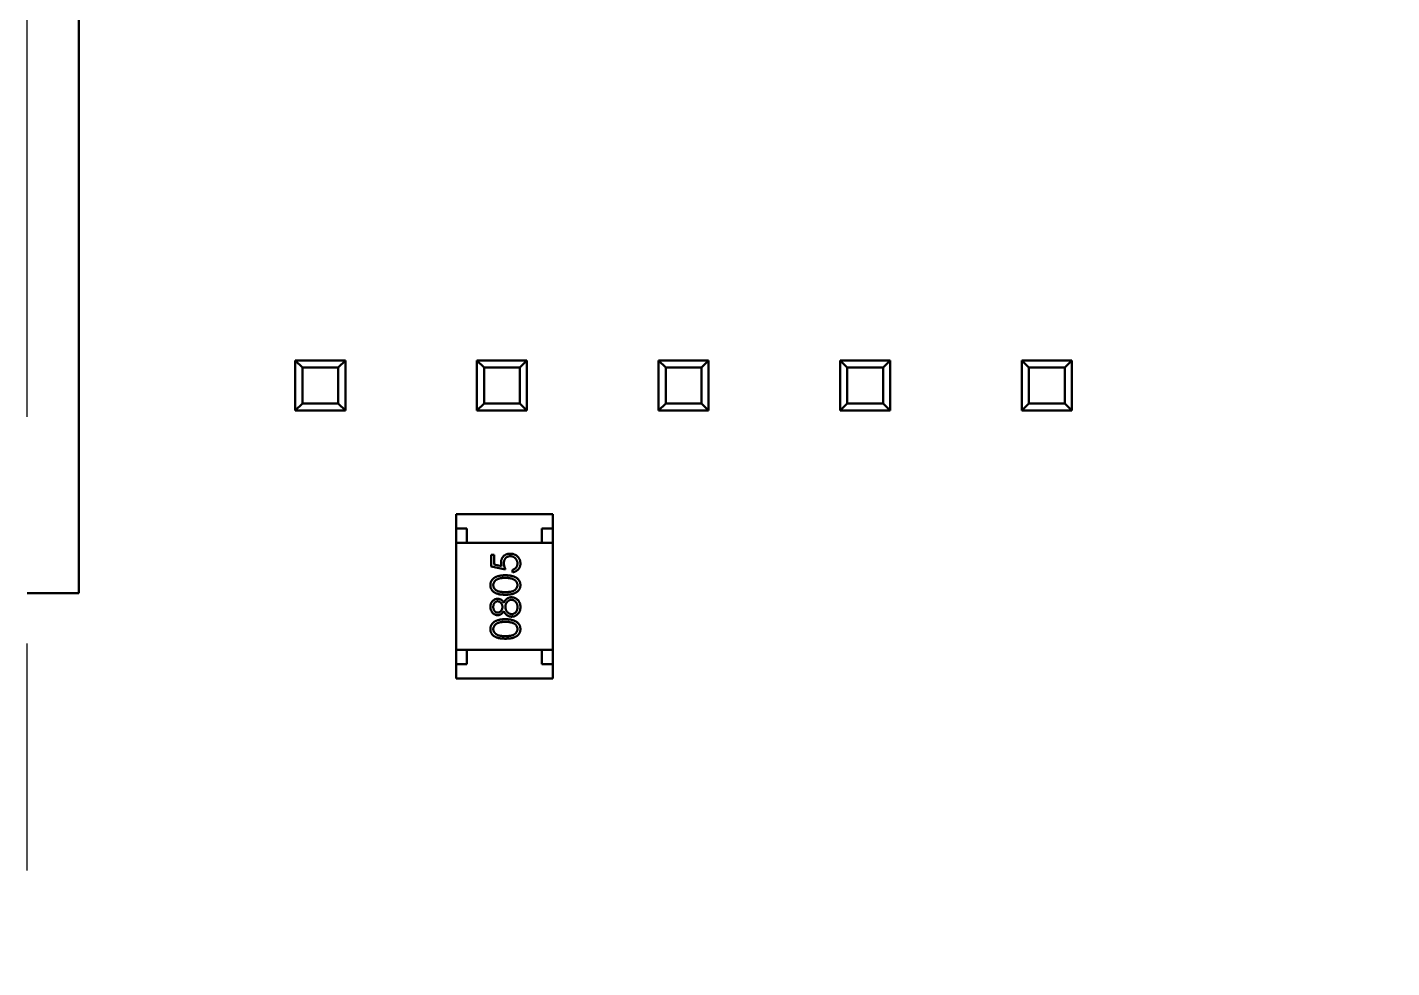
# Model space of a CAD drawing. Header units: millimetres. Extents: x 3004 to 4026, y 1209 to 1506.
# Drawn here: x 3130.89 to 3149.97, y 1406.64 to 1419.8 of the extents above; entities that cross this region are included whole.
import ezdxf

# ---------------------------------------------------------------- set-up
doc = ezdxf.new("R2010")
doc.units = ezdxf.units.MM
doc.linetypes.add('CENTER2', pattern=[28.575, 19.05, -3.175, 3.175, -3.175])
for name, color, linetype, lineweight in [('Tonk', 7, 'Continuous', 25), ('Видимый контур (ГОСТ)', 7, 'Continuous', 50), ('Штриховка (ГОСТ)', 7, 'Continuous', 18)]:
    doc.layers.add(name, color=color, linetype=linetype, lineweight=lineweight)

# ---------------------------------------------------------------- blocks, each defined once
blk = doc.blocks.new('*U32')
at = {"layer": 'Tonk', "color": 0, "linetype": 'CENTER2', "transparency": 16777216}
blk.add_line((0, -45.508), (0, 46.005), dxfattribs=at)

msp = doc.modelspace()

# ---------------------------------------------------------------- hatches: boundary and pattern name
at = {"layer": 'Штриховка (ГОСТ)'}
h = msp.add_hatch(dxfattribs=at)
h.set_pattern_fill('ANSI37', color=256, scale=1.3, style=0)
edge = h.paths.add_edge_path()
edge.add_line((3130.892, 1396.782), (3130.892, 1393.782))
edge.add_line((3130.892, 1393.782), (3195.392, 1393.782))
edge.add_ellipse((3195.392, 1396.782), major_axis=(0, -3), ratio=1, start_angle=0, end_angle=90)
edge.add_line((3198.392, 1396.782), (3198.392, 1465.782))
edge.add_ellipse((3195.392, 1465.782), major_axis=(3, 0), ratio=1, start_angle=0, end_angle=90)
edge.add_line((3195.392, 1468.782), (3130.892, 1468.782))
edge.add_line((3130.892, 1468.782), (3130.892, 1465.782))
edge.add_line((3130.892, 1465.782), (3130.892, 1464.782))
edge.add_line((3130.892, 1464.782), (3132.392, 1464.782))
edge.add_line((3132.392, 1464.782), (3132.392, 1462.582))
edge.add_line((3132.392, 1462.582), (3133.892, 1462.582))
edge.add_line((3133.892, 1462.582), (3133.892, 1464.782))
edge.add_line((3133.892, 1464.782), (3147.892, 1464.782))
edge.add_line((3147.892, 1464.782), (3147.892, 1462.582))
edge.add_line((3147.892, 1462.582), (3149.392, 1462.582))
edge.add_line((3149.392, 1462.582), (3149.392, 1464.782))
edge.add_line((3149.392, 1464.782), (3152.392, 1464.782))
edge.add_line((3152.392, 1464.782), (3152.392, 1462.582))
edge.add_line((3152.392, 1462.582), (3153.892, 1462.582))
edge.add_line((3153.892, 1462.582), (3153.892, 1464.782))
edge.add_line((3153.892, 1464.782), (3167.892, 1464.782))
edge.add_line((3167.892, 1464.782), (3167.892, 1462.582))
edge.add_line((3167.892, 1462.582), (3169.392, 1462.582))
edge.add_line((3169.392, 1462.582), (3169.392, 1464.782))
edge.add_line((3169.392, 1464.782), (3172.392, 1464.782))
edge.add_line((3172.392, 1464.782), (3172.392, 1462.582))
edge.add_line((3172.392, 1462.582), (3173.892, 1462.582))
edge.add_line((3173.892, 1462.582), (3173.892, 1464.782))
edge.add_line((3173.892, 1464.782), (3194.392, 1464.782))
edge.add_line((3194.392, 1464.782), (3194.392, 1454.282))
edge.add_line((3194.392, 1454.282), (3192.192, 1454.282))
edge.add_line((3192.192, 1454.282), (3192.192, 1452.782))
edge.add_line((3192.192, 1452.782), (3194.392, 1452.782))
edge.add_line((3194.392, 1452.782), (3194.392, 1449.782))
edge.add_line((3194.392, 1449.782), (3192.192, 1449.782))
edge.add_line((3192.192, 1449.782), (3192.192, 1448.282))
edge.add_line((3192.192, 1448.282), (3194.392, 1448.282))
edge.add_line((3194.392, 1448.282), (3194.392, 1434.282))
edge.add_line((3194.392, 1434.282), (3192.192, 1434.282))
edge.add_line((3192.192, 1434.282), (3192.192, 1432.782))
edge.add_line((3192.192, 1432.782), (3194.392, 1432.782))
edge.add_line((3194.392, 1432.782), (3194.392, 1429.782))
edge.add_line((3194.392, 1429.782), (3192.192, 1429.782))
edge.add_line((3192.192, 1429.782), (3192.192, 1428.282))
edge.add_line((3192.192, 1428.282), (3194.392, 1428.282))
edge.add_line((3194.392, 1428.282), (3194.392, 1414.282))
edge.add_line((3194.392, 1414.282), (3192.192, 1414.282))
edge.add_line((3192.192, 1414.282), (3192.192, 1412.782))
edge.add_line((3192.192, 1412.782), (3194.392, 1412.782))
edge.add_line((3194.392, 1412.782), (3194.392, 1409.782))
edge.add_line((3194.392, 1409.782), (3192.192, 1409.782))
edge.add_line((3192.192, 1409.782), (3192.192, 1408.282))
edge.add_line((3192.192, 1408.282), (3194.392, 1408.282))
edge.add_line((3194.392, 1408.282), (3194.392, 1397.782))
edge.add_line((3194.392, 1397.782), (3173.892, 1397.782))
edge.add_line((3173.892, 1397.782), (3173.892, 1399.982))
edge.add_line((3173.892, 1399.982), (3172.392, 1399.982))
edge.add_line((3172.392, 1399.982), (3172.392, 1397.782))
edge.add_line((3172.392, 1397.782), (3169.392, 1397.782))
edge.add_line((3169.392, 1397.782), (3169.392, 1399.982))
edge.add_line((3169.392, 1399.982), (3167.892, 1399.982))
edge.add_line((3167.892, 1399.982), (3167.892, 1397.782))
edge.add_line((3167.892, 1397.782), (3153.892, 1397.782))
edge.add_line((3153.892, 1397.782), (3153.892, 1399.982))
edge.add_line((3153.892, 1399.982), (3152.392, 1399.982))
edge.add_line((3152.392, 1399.982), (3152.392, 1397.782))
edge.add_line((3152.392, 1397.782), (3149.392, 1397.782))
edge.add_line((3149.392, 1397.782), (3149.392, 1399.982))
edge.add_line((3149.392, 1399.982), (3147.892, 1399.982))
edge.add_line((3147.892, 1399.982), (3147.892, 1397.782))
edge.add_line((3147.892, 1397.782), (3133.892, 1397.782))
edge.add_line((3133.892, 1397.782), (3133.892, 1399.982))
edge.add_line((3133.892, 1399.982), (3132.392, 1399.982))
edge.add_line((3132.392, 1399.982), (3132.392, 1397.782))
edge.add_line((3132.392, 1397.782), (3130.892, 1397.782))
edge.add_line((3130.892, 1397.782), (3130.892, 1396.782))
edge = h.paths.add_edge_path()
edge.add_ellipse((3190.892, 1401.282), major_axis=(0, 2.75), ratio=1, start_angle=0, end_angle=360)
edge = h.paths.add_edge_path(flags=0)
edge.add_ellipse((3190.892, 1401.282), major_axis=(0, 1.1), ratio=1, start_angle=0, end_angle=360)
edge = h.paths.add_edge_path()
edge.add_ellipse((3190.892, 1461.282), major_axis=(0, 2.75), ratio=1, start_angle=0, end_angle=360)
edge = h.paths.add_edge_path(flags=0)
edge.add_ellipse((3190.892, 1461.282), major_axis=(0, 1.1), ratio=1, start_angle=0, end_angle=360)

# ---------------------------------------------------------------- linework, layer by layer
at = {"layer": 'Видимый контур (ГОСТ)'}
for p, q in [((3131.612, 1411.879), (3131.612, 1451.879)), ((3134.64, 1415.135), (3135.34, 1415.135)), ((3134.64, 1414.435), (3134.64, 1415.135)), ((3134.64, 1415.135), (3134.74, 1415.035)), ((3135.34, 1415.135), (3135.24, 1415.035)), ((3135.34, 1415.135), (3135.34, 1414.435)), ((3137.18, 1415.135), (3137.88, 1415.135)), ((3137.18, 1414.435), (3137.18, 1415.135)), ((3137.18, 1415.135), (3137.28, 1415.035)), ((3137.88, 1415.135), (3137.78, 1415.035)), ((3137.88, 1415.135), (3137.88, 1414.435)), ((3139.72, 1415.135), (3140.42, 1415.135)), ((3139.72, 1414.435), (3139.72, 1415.135)), ((3139.72, 1415.135), (3139.82, 1415.035)), ((3140.42, 1415.135), (3140.32, 1415.035)), ((3140.42, 1415.135), (3140.42, 1414.435)), ((3142.26, 1415.135), (3142.96, 1415.135)), ((3142.26, 1414.435), (3142.26, 1415.135)), ((3142.26, 1415.135), (3142.36, 1415.035)), ((3142.96, 1415.135), (3142.86, 1415.035)), ((3142.96, 1415.135), (3142.96, 1414.435)), ((3144.8, 1415.135), (3145.5, 1415.135)), ((3144.8, 1414.435), (3144.8, 1415.135)), ((3144.8, 1415.135), (3144.9, 1415.035)), ((3145.5, 1415.135), (3145.4, 1415.035)), ((3145.5, 1415.135), (3145.5, 1414.435)), ((3134.74, 1415.035), (3135.24, 1415.035)), ((3134.74, 1414.535), (3134.74, 1415.035)), ((3135.24, 1415.035), (3135.24, 1414.535)), ((3137.28, 1415.035), (3137.78, 1415.035)), ((3137.28, 1414.535), (3137.28, 1415.035)), ((3137.78, 1415.035), (3137.78, 1414.535)), ((3139.82, 1415.035), (3140.32, 1415.035)), ((3139.82, 1414.535), (3139.82, 1415.035)), ((3140.32, 1415.035), (3140.32, 1414.535)), ((3142.36, 1415.035), (3142.86, 1415.035)), ((3142.36, 1414.535), (3142.36, 1415.035)), ((3142.86, 1415.035), (3142.86, 1414.535)), ((3144.9, 1415.035), (3145.4, 1415.035)), ((3144.9, 1414.535), (3144.9, 1415.035)), ((3145.4, 1415.035), (3145.4, 1414.535)), ((3134.74, 1414.535), (3134.64, 1414.435)), ((3135.24, 1414.535), (3134.74, 1414.535)), ((3135.24, 1414.535), (3135.34, 1414.435)), ((3137.28, 1414.535), (3137.18, 1414.435)), ((3137.78, 1414.535), (3137.28, 1414.535)), ((3137.78, 1414.535), (3137.88, 1414.435)), ((3139.82, 1414.535), (3139.72, 1414.435)), ((3140.32, 1414.535), (3139.82, 1414.535)), ((3140.32, 1414.535), (3140.42, 1414.435)), ((3142.36, 1414.535), (3142.26, 1414.435)), ((3142.86, 1414.535), (3142.36, 1414.535)), ((3142.86, 1414.535), (3142.96, 1414.435)), ((3144.9, 1414.535), (3144.8, 1414.435)), ((3145.4, 1414.535), (3144.9, 1414.535)), ((3145.4, 1414.535), (3145.5, 1414.435)), ((3135.34, 1414.435), (3134.64, 1414.435)), ((3137.88, 1414.435), (3137.18, 1414.435)), ((3140.42, 1414.435), (3139.72, 1414.435)), ((3142.96, 1414.435), (3142.26, 1414.435)), ((3145.5, 1414.435), (3144.8, 1414.435)), ((3138.24, 1412.985), (3136.89, 1412.985)), ((3136.89, 1412.985), (3136.89, 1412.785)), ((3138.24, 1412.985), (3138.24, 1412.785)), ((3136.89, 1412.785), (3136.89, 1412.585)), ((3137.04, 1412.785), (3136.89, 1412.785)), ((3137.04, 1412.585), (3137.04, 1412.785)), ((3138.09, 1412.785), (3138.09, 1412.585)), ((3138.24, 1412.785), (3138.09, 1412.785)), ((3138.24, 1412.585), (3138.24, 1412.785)), ((3136.89, 1412.585), (3138.24, 1412.585)), ((3136.89, 1412.585), (3136.89, 1411.085)), ((3138.09, 1412.585), (3137.04, 1412.585)), ((3137.378, 1412.253), (3137.378, 1412.417)), ((3137.378, 1412.417), (3137.419, 1412.417)), ((3137.419, 1412.417), (3137.419, 1412.281)), ((3138.24, 1412.585), (3138.24, 1411.085)), ((3137.578, 1412.212), (3137.378, 1412.253)), ((3137.419, 1412.281), (3137.524, 1412.259)), ((3137.676, 1412.171), (3137.676, 1412.207)), ((3130.892, 1411.879), (3131.612, 1411.879)), ((3136.89, 1411.085), (3136.89, 1410.885)), ((3136.89, 1411.085), (3138.24, 1411.085)), ((3138.09, 1411.085), (3137.04, 1411.085)), ((3137.04, 1410.885), (3137.04, 1411.085)), ((3138.09, 1411.085), (3138.09, 1410.885)), ((3138.24, 1410.885), (3138.24, 1411.085)), ((3136.89, 1410.685), (3136.89, 1410.885)), ((3136.89, 1410.885), (3137.04, 1410.885)), ((3138.09, 1410.885), (3138.24, 1410.885)), ((3138.24, 1410.685), (3138.24, 1410.885)), ((3138.24, 1410.685), (3136.89, 1410.685))]:
    msp.add_line(p, q, dxfattribs=at)
for points, knots in [([(3137.517, 1412.307), (3137.517, 1412.311), (3137.517, 1412.32), (3137.519, 1412.333), (3137.522, 1412.345), (3137.526, 1412.357), (3137.531, 1412.368), (3137.537, 1412.378), (3137.545, 1412.388), (3137.553, 1412.397), (3137.563, 1412.405), (3137.573, 1412.413), (3137.584, 1412.419), (3137.595, 1412.424), (3137.607, 1412.428), (3137.62, 1412.43), (3137.634, 1412.432), (3137.643, 1412.432), (3137.647, 1412.432)], [0, 0, 0, 0, 0.065808, 0.129394, 0.190894, 0.251281, 0.310815, 0.370371, 0.430768, 0.492881, 0.555104, 0.616067, 0.677256, 0.73826, 0.800762, 0.864778, 0.931045, 1, 1, 1, 1]), ([(3137.647, 1412.432), (3137.651, 1412.432), (3137.657, 1412.432), (3137.667, 1412.431), (3137.676, 1412.43), (3137.685, 1412.428), (3137.694, 1412.425), (3137.703, 1412.422), (3137.712, 1412.418), (3137.72, 1412.414), (3137.728, 1412.41), (3137.736, 1412.404), (3137.743, 1412.399), (3137.749, 1412.393), (3137.755, 1412.386), (3137.761, 1412.38), (3137.766, 1412.372), (3137.771, 1412.365), (3137.775, 1412.357), (3137.779, 1412.349), (3137.782, 1412.34), (3137.784, 1412.331), (3137.786, 1412.322), (3137.787, 1412.313), (3137.788, 1412.303), (3137.788, 1412.296), (3137.788, 1412.293)], [0, 0, 0, 0, 0.044014, 0.087434, 0.130118, 0.172554, 0.214555, 0.256298, 0.298438, 0.340849, 0.382715, 0.423924, 0.464246, 0.504074, 0.543862, 0.583567, 0.623094, 0.663229, 0.703551, 0.743938, 0.784541, 0.82575, 0.867757, 0.910745, 0.954914, 1, 1, 1, 1]), ([(3137.524, 1412.259), (3137.523, 1412.264), (3137.521, 1412.272), (3137.518, 1412.284), (3137.517, 1412.296), (3137.517, 1412.303), (3137.517, 1412.307)], [0, 0, 0, 0, 0.275068, 0.532901, 0.773973, 1, 1, 1, 1]), ([(3137.646, 1412.397), (3137.643, 1412.396), (3137.636, 1412.396), (3137.627, 1412.395), (3137.619, 1412.393), (3137.61, 1412.39), (3137.603, 1412.386), (3137.595, 1412.382), (3137.588, 1412.377), (3137.582, 1412.37), (3137.576, 1412.364), (3137.571, 1412.356), (3137.567, 1412.348), (3137.564, 1412.34), (3137.561, 1412.33), (3137.559, 1412.321), (3137.558, 1412.311), (3137.558, 1412.304), (3137.558, 1412.3)], [0, 0, 0, 0, 0.065351, 0.127916, 0.18836, 0.247216, 0.30563, 0.36377, 0.422661, 0.482687, 0.5433, 0.604118, 0.664965, 0.727413, 0.791468, 0.858055, 0.927037, 1, 1, 1, 1]), ([(3137.558, 1412.3), (3137.558, 1412.294), (3137.558, 1412.28), (3137.567, 1412.24), (3137.575, 1412.221), (3137.578, 1412.212)], [0, 0, 0, 0, 0.001976248, 0.001976248, 0.003940074, 0.003940074, 0.003940074, 0.003940074]), ([(3137.747, 1412.295), (3137.747, 1412.298), (3137.747, 1412.305), (3137.746, 1412.315), (3137.743, 1412.325), (3137.74, 1412.334), (3137.736, 1412.343), (3137.731, 1412.351), (3137.725, 1412.359), (3137.719, 1412.367), (3137.711, 1412.374), (3137.703, 1412.38), (3137.695, 1412.385), (3137.686, 1412.389), (3137.676, 1412.393), (3137.667, 1412.395), (3137.656, 1412.396), (3137.649, 1412.396), (3137.646, 1412.397)], [0, 0, 0, 0, 0.064207, 0.126425, 0.18768, 0.248216, 0.308305, 0.369661, 0.431699, 0.495947, 0.559758, 0.622295, 0.683911, 0.745092, 0.80674, 0.869087, 0.93329, 1, 1, 1, 1]), ([(3137.676, 1412.207), (3137.679, 1412.208), (3137.687, 1412.209), (3137.697, 1412.213), (3137.706, 1412.218), (3137.714, 1412.223), (3137.722, 1412.23), (3137.728, 1412.237), (3137.734, 1412.245), (3137.738, 1412.254), (3137.742, 1412.264), (3137.745, 1412.274), (3137.747, 1412.285), (3137.747, 1412.292), (3137.747, 1412.295)], [0, 0, 0, 0, 0.094687, 0.181994, 0.264377, 0.34218, 0.418618, 0.496509, 0.577369, 0.661511, 0.746733, 0.831258, 0.915206, 1, 1, 1, 1]), ([(3137.788, 1412.293), (3137.788, 1412.289), (3137.788, 1412.281), (3137.787, 1412.27), (3137.784, 1412.259), (3137.781, 1412.248), (3137.776, 1412.238), (3137.771, 1412.228), (3137.765, 1412.219), (3137.757, 1412.211), (3137.749, 1412.203), (3137.74, 1412.196), (3137.731, 1412.189), (3137.721, 1412.184), (3137.71, 1412.179), (3137.699, 1412.176), (3137.688, 1412.173), (3137.68, 1412.172), (3137.676, 1412.171)], [0, 0, 0, 0, 0.065421, 0.128708, 0.190236, 0.250724, 0.310637, 0.370766, 0.431615, 0.493523, 0.555883, 0.617342, 0.678668, 0.740711, 0.802985, 0.866803, 0.932347, 1, 1, 1, 1]), ([(3137.368, 1411.992), (3137.368, 1411.995), (3137.368, 1412.001), (3137.369, 1412.011), (3137.371, 1412.02), (3137.373, 1412.029), (3137.377, 1412.037), (3137.38, 1412.046), (3137.385, 1412.054), (3137.39, 1412.062), (3137.396, 1412.07), (3137.403, 1412.077), (3137.41, 1412.084), (3137.418, 1412.09), (3137.427, 1412.096), (3137.437, 1412.102), (3137.447, 1412.107), (3137.458, 1412.112), (3137.47, 1412.116), (3137.482, 1412.12), (3137.496, 1412.123), (3137.511, 1412.125), (3137.526, 1412.127), (3137.543, 1412.129), (3137.56, 1412.13), (3137.572, 1412.13), (3137.578, 1412.13)], [0, 0, 0, 0, 0.033788, 0.067194, 0.099862, 0.132567, 0.165151, 0.197913, 0.231319, 0.265083, 0.299255, 0.334399, 0.369943, 0.406284, 0.444064, 0.482998, 0.523354, 0.565537, 0.609613, 0.656391, 0.705885, 0.758325, 0.813832, 0.872795, 0.934722, 1, 1, 1, 1]), ([(3137.578, 1412.094), (3137.573, 1412.094), (3137.564, 1412.094), (3137.55, 1412.093), (3137.537, 1412.092), (3137.525, 1412.091), (3137.513, 1412.089), (3137.502, 1412.087), (3137.491, 1412.084), (3137.482, 1412.081), (3137.472, 1412.077), (3137.464, 1412.073), (3137.456, 1412.069), (3137.449, 1412.065), (3137.442, 1412.06), (3137.436, 1412.055), (3137.431, 1412.049), (3137.425, 1412.042), (3137.419, 1412.032), (3137.413, 1412.019), (3137.41, 1412.006), (3137.409, 1411.997), (3137.409, 1411.993)], [0, 0, 0, 0, 0.065681, 0.128486, 0.188175, 0.245106, 0.299448, 0.350823, 0.399942, 0.446672, 0.491255, 0.533376, 0.573853, 0.612526, 0.649597, 0.685532, 0.720106, 0.753838, 0.818925, 0.880493, 0.940311, 1, 1, 1, 1]), ([(3137.578, 1412.13), (3137.584, 1412.13), (3137.596, 1412.13), (3137.614, 1412.129), (3137.63, 1412.127), (3137.646, 1412.126), (3137.66, 1412.123), (3137.674, 1412.12), (3137.687, 1412.116), (3137.698, 1412.112), (3137.709, 1412.107), (3137.719, 1412.102), (3137.729, 1412.097), (3137.738, 1412.091), (3137.746, 1412.084), (3137.753, 1412.077), (3137.76, 1412.07), (3137.766, 1412.062), (3137.771, 1412.054), (3137.776, 1412.046), (3137.78, 1412.037), (3137.783, 1412.029), (3137.785, 1412.02), (3137.787, 1412.011), (3137.788, 1412.001), (3137.788, 1411.995), (3137.788, 1411.992)], [0, 0, 0, 0, 0.065063, 0.126773, 0.185516, 0.240765, 0.29298, 0.34225, 0.388919, 0.432776, 0.474628, 0.514775, 0.553606, 0.591426, 0.628028, 0.663804, 0.698984, 0.733591, 0.767628, 0.801208, 0.834264, 0.866981, 0.89972, 0.932702, 0.966176, 1, 1, 1, 1]), ([(3137.679, 1412.079), (3137.675, 1412.08), (3137.668, 1412.083), (3137.657, 1412.086), (3137.645, 1412.088), (3137.633, 1412.09), (3137.62, 1412.092), (3137.606, 1412.093), (3137.592, 1412.094), (3137.583, 1412.094), (3137.578, 1412.094)], [0, 0, 0, 0, 0.110588, 0.224542, 0.342503, 0.464324, 0.590756, 0.722227, 0.858843, 1, 1, 1, 1]), ([(3137.747, 1411.993), (3137.747, 1411.997), (3137.747, 1412.006), (3137.743, 1412.019), (3137.738, 1412.032), (3137.732, 1412.042), (3137.726, 1412.049), (3137.721, 1412.054), (3137.715, 1412.059), (3137.709, 1412.064), (3137.702, 1412.068), (3137.695, 1412.072), (3137.687, 1412.076), (3137.682, 1412.078), (3137.679, 1412.079)], [0, 0, 0, 0, 0.112813, 0.225394, 0.339595, 0.459675, 0.521735, 0.583926, 0.648174, 0.713881, 0.781004, 0.851451, 0.924051, 1, 1, 1, 1]), ([(3137.578, 1411.858), (3137.572, 1411.858), (3137.559, 1411.858), (3137.541, 1411.859), (3137.524, 1411.86), (3137.508, 1411.862), (3137.494, 1411.864), (3137.48, 1411.867), (3137.467, 1411.871), (3137.456, 1411.875), (3137.445, 1411.879), (3137.435, 1411.884), (3137.426, 1411.89), (3137.418, 1411.895), (3137.41, 1411.901), (3137.403, 1411.908), (3137.396, 1411.915), (3137.39, 1411.923), (3137.385, 1411.931), (3137.38, 1411.939), (3137.376, 1411.947), (3137.373, 1411.955), (3137.371, 1411.964), (3137.369, 1411.973), (3137.368, 1411.982), (3137.368, 1411.989), (3137.368, 1411.992)], [0, 0, 0, 0, 0.068595, 0.133246, 0.194313, 0.251279, 0.304513, 0.354235, 0.400481, 0.443411, 0.484015, 0.523252, 0.561042, 0.5979, 0.633518, 0.668314, 0.702496, 0.736685, 0.770293, 0.803437, 0.835913, 0.86846, 0.900847, 0.933467, 0.966258, 1, 1, 1, 1]), ([(3137.409, 1411.993), (3137.409, 1411.989), (3137.41, 1411.98), (3137.413, 1411.967), (3137.419, 1411.954), (3137.425, 1411.944), (3137.431, 1411.937), (3137.436, 1411.931), (3137.442, 1411.926), (3137.448, 1411.921), (3137.455, 1411.917), (3137.462, 1411.913), (3137.47, 1411.91), (3137.478, 1411.906), (3137.487, 1411.903), (3137.497, 1411.901), (3137.508, 1411.899), (3137.52, 1411.897), (3137.533, 1411.896), (3137.547, 1411.895), (3137.562, 1411.894), (3137.573, 1411.894), (3137.578, 1411.894)], [0, 0, 0, 0, 0.060387, 0.120883, 0.182755, 0.247811, 0.281299, 0.315088, 0.349702, 0.384857, 0.420966, 0.458511, 0.497175, 0.537602, 0.580503, 0.627468, 0.678388, 0.733983, 0.793747, 0.857714, 0.926698, 1, 1, 1, 1]), ([(3137.578, 1411.894), (3137.583, 1411.894), (3137.594, 1411.894), (3137.609, 1411.895), (3137.623, 1411.896), (3137.636, 1411.897), (3137.648, 1411.899), (3137.659, 1411.901), (3137.669, 1411.903), (3137.678, 1411.906), (3137.687, 1411.909), (3137.694, 1411.913), (3137.702, 1411.917), (3137.708, 1411.921), (3137.714, 1411.926), (3137.72, 1411.931), (3137.725, 1411.937), (3137.731, 1411.944), (3137.738, 1411.954), (3137.743, 1411.967), (3137.747, 1411.98), (3137.747, 1411.989), (3137.747, 1411.993)], [0, 0, 0, 0, 0.072951, 0.141584, 0.205926, 0.265301, 0.320597, 0.371817, 0.41879, 0.461699, 0.502134, 0.540804, 0.578181, 0.614297, 0.649678, 0.684299, 0.718359, 0.752081, 0.817652, 0.879722, 0.939966, 1, 1, 1, 1]), ([(3137.788, 1411.992), (3137.788, 1411.989), (3137.788, 1411.982), (3137.787, 1411.973), (3137.785, 1411.964), (3137.783, 1411.956), (3137.78, 1411.947), (3137.776, 1411.939), (3137.772, 1411.931), (3137.766, 1411.923), (3137.761, 1411.916), (3137.754, 1411.908), (3137.747, 1411.902), (3137.739, 1411.896), (3137.73, 1411.89), (3137.721, 1411.885), (3137.711, 1411.88), (3137.701, 1411.875), (3137.689, 1411.871), (3137.676, 1411.867), (3137.663, 1411.865), (3137.648, 1411.862), (3137.632, 1411.86), (3137.615, 1411.859), (3137.597, 1411.858), (3137.585, 1411.858), (3137.578, 1411.858)], [0, 0, 0, 0, 0.033787, 0.066622, 0.099285, 0.131361, 0.163585, 0.196104, 0.228902, 0.262158, 0.295991, 0.330218, 0.36506, 0.400951, 0.43762, 0.475708, 0.515381, 0.556414, 0.599765, 0.646424, 0.696431, 0.749782, 0.806573, 0.867436, 0.931887, 1, 1, 1, 1]), ([(3137.368, 1411.688), (3137.368, 1411.693), (3137.368, 1411.703), (3137.371, 1411.718), (3137.376, 1411.732), (3137.382, 1411.746), (3137.389, 1411.758), (3137.399, 1411.769), (3137.409, 1411.779), (3137.42, 1411.787), (3137.433, 1411.794), (3137.445, 1411.798), (3137.458, 1411.801), (3137.467, 1411.802), (3137.472, 1411.802)], [0, 0, 0, 0, 0.08941, 0.176306, 0.262626, 0.349446, 0.435498, 0.518928, 0.601355, 0.684256, 0.765807, 0.844877, 0.92228, 1, 1, 1, 1]), ([(3137.471, 1411.571), (3137.466, 1411.571), (3137.458, 1411.571), (3137.445, 1411.575), (3137.432, 1411.579), (3137.42, 1411.586), (3137.409, 1411.595), (3137.398, 1411.605), (3137.389, 1411.616), (3137.382, 1411.629), (3137.375, 1411.643), (3137.371, 1411.658), (3137.368, 1411.673), (3137.368, 1411.683), (3137.368, 1411.688)], [0, 0, 0, 0, 0.074058, 0.14887, 0.226668, 0.307735, 0.391157, 0.473929, 0.557928, 0.644989, 0.733364, 0.821092, 0.909287, 1, 1, 1, 1]), ([(3137.47, 1411.766), (3137.468, 1411.766), (3137.465, 1411.766), (3137.459, 1411.765), (3137.454, 1411.763), (3137.448, 1411.761), (3137.443, 1411.758), (3137.438, 1411.754), (3137.433, 1411.75), (3137.428, 1411.745), (3137.424, 1411.74), (3137.42, 1411.734), (3137.416, 1411.727), (3137.414, 1411.72), (3137.412, 1411.713), (3137.41, 1411.704), (3137.409, 1411.695), (3137.409, 1411.689), (3137.409, 1411.686)], [0, 0, 0, 0, 0.050902, 0.101034, 0.151084, 0.203062, 0.256248, 0.310847, 0.368769, 0.430015, 0.49252, 0.556049, 0.621996, 0.690192, 0.761385, 0.836356, 0.915487, 1, 1, 1, 1]), ([(3137.409, 1411.686), (3137.409, 1411.683), (3137.409, 1411.678), (3137.41, 1411.67), (3137.411, 1411.662), (3137.413, 1411.655), (3137.416, 1411.648), (3137.419, 1411.641), (3137.423, 1411.635), (3137.427, 1411.629), (3137.432, 1411.624), (3137.437, 1411.619), (3137.442, 1411.616), (3137.447, 1411.612), (3137.453, 1411.61), (3137.459, 1411.608), (3137.465, 1411.607), (3137.469, 1411.607), (3137.471, 1411.607)], [0, 0, 0, 0, 0.075243, 0.147209, 0.216447, 0.284025, 0.350655, 0.415031, 0.47963, 0.544652, 0.608044, 0.667828, 0.725114, 0.780992, 0.835527, 0.889438, 0.944072, 1, 1, 1, 1]), ([(3137.537, 1411.688), (3137.537, 1411.691), (3137.537, 1411.698), (3137.535, 1411.708), (3137.532, 1411.717), (3137.528, 1411.727), (3137.523, 1411.735), (3137.517, 1411.743), (3137.51, 1411.75), (3137.503, 1411.756), (3137.495, 1411.76), (3137.487, 1411.763), (3137.478, 1411.765), (3137.473, 1411.766), (3137.47, 1411.766)], [0, 0, 0, 0, 0.08969, 0.178494, 0.266838, 0.356558, 0.445334, 0.530806, 0.614076, 0.697707, 0.779142, 0.855354, 0.928557, 1, 1, 1, 1]), ([(3137.471, 1411.607), (3137.473, 1411.607), (3137.477, 1411.607), (3137.483, 1411.608), (3137.489, 1411.61), (3137.495, 1411.613), (3137.501, 1411.616), (3137.506, 1411.62), (3137.512, 1411.625), (3137.517, 1411.631), (3137.522, 1411.637), (3137.526, 1411.644), (3137.529, 1411.65), (3137.532, 1411.657), (3137.534, 1411.665), (3137.536, 1411.672), (3137.537, 1411.68), (3137.537, 1411.685), (3137.537, 1411.688)], [0, 0, 0, 0, 0.054564, 0.107826, 0.161924, 0.21751, 0.274498, 0.334815, 0.397555, 0.464755, 0.532901, 0.600097, 0.665354, 0.731084, 0.796883, 0.863292, 0.930831, 1, 1, 1, 1]), ([(3137.472, 1411.802), (3137.476, 1411.802), (3137.485, 1411.801), (3137.497, 1411.798), (3137.509, 1411.794), (3137.52, 1411.788), (3137.53, 1411.78), (3137.539, 1411.77), (3137.548, 1411.758), (3137.553, 1411.749), (3137.555, 1411.745)], [0, 0, 0, 0, 0.121904, 0.239413, 0.35541, 0.472091, 0.592859, 0.718703, 0.854892, 1, 1, 1, 1]), ([(3137.555, 1411.745), (3137.557, 1411.748), (3137.56, 1411.755), (3137.566, 1411.764), (3137.571, 1411.772), (3137.577, 1411.78), (3137.583, 1411.787), (3137.589, 1411.793), (3137.595, 1411.799), (3137.602, 1411.804), (3137.609, 1411.808), (3137.616, 1411.812), (3137.623, 1411.815), (3137.63, 1411.818), (3137.638, 1411.82), (3137.645, 1411.821), (3137.653, 1411.822), (3137.659, 1411.822), (3137.662, 1411.822)], [0, 0, 0, 0, 0.079525, 0.1551, 0.22722, 0.295911, 0.362056, 0.42552, 0.485813, 0.544495, 0.60146, 0.657841, 0.713974, 0.769468, 0.82613, 0.882885, 0.940701, 1, 1, 1, 1]), ([(3137.662, 1411.786), (3137.66, 1411.786), (3137.654, 1411.786), (3137.646, 1411.785), (3137.639, 1411.782), (3137.631, 1411.779), (3137.624, 1411.775), (3137.617, 1411.77), (3137.61, 1411.764), (3137.604, 1411.758), (3137.598, 1411.75), (3137.592, 1411.743), (3137.588, 1411.735), (3137.584, 1411.726), (3137.582, 1411.717), (3137.58, 1411.708), (3137.578, 1411.698), (3137.578, 1411.692), (3137.578, 1411.688)], [0, 0, 0, 0, 0.057339, 0.113063, 0.169181, 0.225775, 0.283826, 0.343454, 0.405907, 0.471392, 0.538003, 0.603064, 0.667602, 0.732225, 0.797005, 0.863048, 0.930357, 1, 1, 1, 1]), ([(3137.578, 1411.688), (3137.578, 1411.685), (3137.578, 1411.678), (3137.58, 1411.668), (3137.582, 1411.658), (3137.585, 1411.649), (3137.588, 1411.64), (3137.593, 1411.631), (3137.598, 1411.623), (3137.604, 1411.616), (3137.611, 1411.609), (3137.618, 1411.603), (3137.625, 1411.598), (3137.633, 1411.594), (3137.641, 1411.59), (3137.649, 1411.588), (3137.658, 1411.587), (3137.663, 1411.586), (3137.666, 1411.586)], [0, 0, 0, 0, 0.071269, 0.139812, 0.206497, 0.271535, 0.336082, 0.400528, 0.464984, 0.53005, 0.594423, 0.655583, 0.714849, 0.772115, 0.828999, 0.885122, 0.942079, 1, 1, 1, 1]), ([(3137.662, 1411.822), (3137.665, 1411.822), (3137.673, 1411.822), (3137.684, 1411.82), (3137.695, 1411.818), (3137.706, 1411.815), (3137.716, 1411.811), (3137.726, 1411.805), (3137.736, 1411.799), (3137.742, 1411.794), (3137.744, 1411.792)], [0, 0, 0, 0, 0.128158, 0.253673, 0.377325, 0.499385, 0.622918, 0.745839, 0.871395, 1, 1, 1, 1]), ([(3137.747, 1411.686), (3137.747, 1411.69), (3137.747, 1411.697), (3137.746, 1411.708), (3137.744, 1411.718), (3137.741, 1411.727), (3137.738, 1411.736), (3137.733, 1411.744), (3137.728, 1411.752), (3137.722, 1411.759), (3137.716, 1411.766), (3137.709, 1411.771), (3137.702, 1411.776), (3137.694, 1411.78), (3137.687, 1411.783), (3137.679, 1411.785), (3137.671, 1411.786), (3137.665, 1411.786), (3137.662, 1411.786)], [0, 0, 0, 0, 0.076559, 0.149161, 0.218827, 0.285567, 0.350313, 0.414125, 0.477179, 0.540368, 0.602202, 0.662034, 0.719934, 0.775907, 0.831115, 0.886667, 0.942552, 1, 1, 1, 1]), ([(3137.788, 1411.686), (3137.788, 1411.68), (3137.788, 1411.67), (3137.786, 1411.655), (3137.783, 1411.641), (3137.779, 1411.627), (3137.774, 1411.615), (3137.767, 1411.604), (3137.759, 1411.594), (3137.75, 1411.585), (3137.74, 1411.577), (3137.73, 1411.57), (3137.72, 1411.564), (3137.709, 1411.559), (3137.699, 1411.555), (3137.688, 1411.552), (3137.676, 1411.551), (3137.669, 1411.551), (3137.665, 1411.55)], [0, 0, 0, 0, 0.078556, 0.152863, 0.22356, 0.290375, 0.355403, 0.418291, 0.480389, 0.543073, 0.604924, 0.664398, 0.721943, 0.778375, 0.83383, 0.888861, 0.944089, 1, 1, 1, 1]), ([(3137.666, 1411.586), (3137.67, 1411.586), (3137.677, 1411.587), (3137.687, 1411.589), (3137.698, 1411.593), (3137.707, 1411.599), (3137.716, 1411.605), (3137.724, 1411.614), (3137.732, 1411.623), (3137.737, 1411.634), (3137.742, 1411.646), (3137.745, 1411.658), (3137.747, 1411.672), (3137.747, 1411.681), (3137.747, 1411.686)], [0, 0, 0, 0, 0.074898, 0.148596, 0.224471, 0.302323, 0.381919, 0.461149, 0.542417, 0.626716, 0.714597, 0.804903, 0.900127, 1, 1, 1, 1]), ([(3137.744, 1411.792), (3137.748, 1411.789), (3137.755, 1411.782), (3137.764, 1411.772), (3137.772, 1411.76), (3137.778, 1411.747), (3137.783, 1411.733), (3137.786, 1411.718), (3137.788, 1411.702), (3137.788, 1411.691), (3137.788, 1411.686)], [0, 0, 0, 0, 0.119283, 0.237093, 0.354796, 0.474576, 0.59746, 0.724926, 0.858883, 1, 1, 1, 1]), ([(3137.368, 1411.376), (3137.368, 1411.38), (3137.368, 1411.386), (3137.369, 1411.395), (3137.371, 1411.404), (3137.373, 1411.413), (3137.377, 1411.422), (3137.38, 1411.43), (3137.385, 1411.439), (3137.39, 1411.447), (3137.396, 1411.454), (3137.403, 1411.462), (3137.41, 1411.468), (3137.418, 1411.475), (3137.427, 1411.481), (3137.437, 1411.487), (3137.447, 1411.492), (3137.458, 1411.496), (3137.47, 1411.501), (3137.482, 1411.504), (3137.496, 1411.508), (3137.511, 1411.51), (3137.526, 1411.512), (3137.543, 1411.514), (3137.56, 1411.514), (3137.572, 1411.514), (3137.578, 1411.515)], [0, 0, 0, 0, 0.033788, 0.067194, 0.099862, 0.132567, 0.165151, 0.197913, 0.231319, 0.265083, 0.299255, 0.334399, 0.369943, 0.406284, 0.444064, 0.482998, 0.523354, 0.565537, 0.609613, 0.656391, 0.705885, 0.758325, 0.813832, 0.872795, 0.934722, 1, 1, 1, 1]), ([(3137.578, 1411.479), (3137.573, 1411.479), (3137.564, 1411.478), (3137.55, 1411.478), (3137.537, 1411.477), (3137.525, 1411.475), (3137.513, 1411.473), (3137.502, 1411.471), (3137.491, 1411.468), (3137.482, 1411.465), (3137.472, 1411.462), (3137.464, 1411.458), (3137.456, 1411.454), (3137.449, 1411.449), (3137.442, 1411.444), (3137.436, 1411.439), (3137.431, 1411.434), (3137.425, 1411.426), (3137.419, 1411.416), (3137.413, 1411.404), (3137.41, 1411.391), (3137.409, 1411.382), (3137.409, 1411.378)], [0, 0, 0, 0, 0.065681, 0.128486, 0.188175, 0.245106, 0.299448, 0.350823, 0.399942, 0.446672, 0.491255, 0.533376, 0.573853, 0.612526, 0.649597, 0.685532, 0.720106, 0.753838, 0.818925, 0.880493, 0.940311, 1, 1, 1, 1]), ([(3137.555, 1411.629), (3137.553, 1411.625), (3137.548, 1411.616), (3137.539, 1411.604), (3137.529, 1411.594), (3137.518, 1411.585), (3137.507, 1411.579), (3137.495, 1411.574), (3137.483, 1411.571), (3137.475, 1411.571), (3137.471, 1411.571)], [0, 0, 0, 0, 0.14586, 0.282426, 0.41085, 0.535029, 0.654701, 0.770133, 0.884556, 1, 1, 1, 1]), ([(3137.665, 1411.55), (3137.662, 1411.55), (3137.657, 1411.551), (3137.648, 1411.552), (3137.64, 1411.553), (3137.633, 1411.555), (3137.625, 1411.558), (3137.618, 1411.561), (3137.611, 1411.565), (3137.604, 1411.569), (3137.597, 1411.574), (3137.59, 1411.58), (3137.584, 1411.586), (3137.578, 1411.593), (3137.572, 1411.601), (3137.566, 1411.61), (3137.56, 1411.619), (3137.557, 1411.626), (3137.555, 1411.629)], [0, 0, 0, 0, 0.058854, 0.116315, 0.172675, 0.22878, 0.28458, 0.340257, 0.39663, 0.453507, 0.512318, 0.572648, 0.636022, 0.702363, 0.771483, 0.844184, 0.92007, 1, 1, 1, 1]), ([(3137.578, 1411.515), (3137.584, 1411.514), (3137.596, 1411.514), (3137.614, 1411.514), (3137.63, 1411.512), (3137.646, 1411.51), (3137.66, 1411.508), (3137.674, 1411.504), (3137.687, 1411.501), (3137.698, 1411.497), (3137.709, 1411.492), (3137.719, 1411.487), (3137.729, 1411.481), (3137.738, 1411.475), (3137.746, 1411.469), (3137.753, 1411.462), (3137.76, 1411.455), (3137.766, 1411.447), (3137.771, 1411.439), (3137.776, 1411.431), (3137.78, 1411.422), (3137.783, 1411.413), (3137.785, 1411.405), (3137.787, 1411.395), (3137.788, 1411.386), (3137.788, 1411.38), (3137.788, 1411.376)], [0, 0, 0, 0, 0.065063, 0.126773, 0.185516, 0.240765, 0.29298, 0.34225, 0.388919, 0.432776, 0.474628, 0.514775, 0.553606, 0.591426, 0.628028, 0.663804, 0.698984, 0.733591, 0.767628, 0.801208, 0.834264, 0.866981, 0.89972, 0.932702, 0.966176, 1, 1, 1, 1]), ([(3137.679, 1411.463), (3137.675, 1411.465), (3137.668, 1411.467), (3137.657, 1411.47), (3137.645, 1411.473), (3137.633, 1411.475), (3137.62, 1411.477), (3137.606, 1411.478), (3137.592, 1411.478), (3137.583, 1411.479), (3137.578, 1411.479)], [0, 0, 0, 0, 0.110588, 0.224542, 0.342503, 0.464324, 0.590756, 0.722227, 0.858843, 1, 1, 1, 1]), ([(3137.747, 1411.378), (3137.747, 1411.382), (3137.747, 1411.391), (3137.743, 1411.404), (3137.738, 1411.416), (3137.732, 1411.426), (3137.726, 1411.434), (3137.721, 1411.439), (3137.715, 1411.444), (3137.709, 1411.449), (3137.702, 1411.453), (3137.695, 1411.457), (3137.687, 1411.46), (3137.682, 1411.462), (3137.679, 1411.463)], [0, 0, 0, 0, 0.112813, 0.225394, 0.339595, 0.459675, 0.521735, 0.583926, 0.648174, 0.713881, 0.781004, 0.851451, 0.924051, 1, 1, 1, 1]), ([(3137.578, 1411.243), (3137.572, 1411.243), (3137.559, 1411.243), (3137.541, 1411.244), (3137.524, 1411.245), (3137.508, 1411.247), (3137.494, 1411.249), (3137.48, 1411.252), (3137.467, 1411.255), (3137.456, 1411.259), (3137.445, 1411.264), (3137.435, 1411.269), (3137.426, 1411.274), (3137.418, 1411.28), (3137.41, 1411.286), (3137.403, 1411.293), (3137.396, 1411.3), (3137.39, 1411.307), (3137.385, 1411.315), (3137.38, 1411.323), (3137.376, 1411.332), (3137.373, 1411.34), (3137.371, 1411.349), (3137.369, 1411.358), (3137.368, 1411.367), (3137.368, 1411.373), (3137.368, 1411.376)], [0, 0, 0, 0, 0.068595, 0.133246, 0.194313, 0.251279, 0.304513, 0.354235, 0.400481, 0.443411, 0.484015, 0.523252, 0.561042, 0.5979, 0.633518, 0.668314, 0.702496, 0.736685, 0.770293, 0.803437, 0.835913, 0.86846, 0.900847, 0.933467, 0.966258, 1, 1, 1, 1]), ([(3137.409, 1411.378), (3137.409, 1411.373), (3137.41, 1411.364), (3137.413, 1411.351), (3137.419, 1411.339), (3137.425, 1411.329), (3137.431, 1411.321), (3137.436, 1411.316), (3137.442, 1411.311), (3137.448, 1411.306), (3137.455, 1411.302), (3137.462, 1411.298), (3137.47, 1411.294), (3137.478, 1411.291), (3137.487, 1411.288), (3137.497, 1411.285), (3137.508, 1411.283), (3137.52, 1411.282), (3137.533, 1411.28), (3137.547, 1411.279), (3137.562, 1411.279), (3137.573, 1411.279), (3137.578, 1411.279)], [0, 0, 0, 0, 0.060387, 0.120883, 0.182755, 0.247811, 0.281299, 0.315088, 0.349702, 0.384857, 0.420966, 0.458511, 0.497175, 0.537602, 0.580503, 0.627468, 0.678388, 0.733983, 0.793747, 0.857714, 0.926698, 1, 1, 1, 1]), ([(3137.578, 1411.279), (3137.583, 1411.279), (3137.594, 1411.279), (3137.609, 1411.279), (3137.623, 1411.28), (3137.636, 1411.282), (3137.648, 1411.283), (3137.659, 1411.285), (3137.669, 1411.288), (3137.678, 1411.291), (3137.687, 1411.294), (3137.694, 1411.298), (3137.702, 1411.302), (3137.708, 1411.306), (3137.714, 1411.311), (3137.72, 1411.316), (3137.725, 1411.321), (3137.731, 1411.329), (3137.738, 1411.339), (3137.743, 1411.351), (3137.747, 1411.364), (3137.747, 1411.373), (3137.747, 1411.378)], [0, 0, 0, 0, 0.072951, 0.141584, 0.205926, 0.265301, 0.320597, 0.371817, 0.41879, 0.461699, 0.502134, 0.540804, 0.578181, 0.614297, 0.649678, 0.684299, 0.718359, 0.752081, 0.817652, 0.879722, 0.939966, 1, 1, 1, 1]), ([(3137.788, 1411.376), (3137.788, 1411.373), (3137.788, 1411.367), (3137.787, 1411.358), (3137.785, 1411.349), (3137.783, 1411.34), (3137.78, 1411.332), (3137.776, 1411.323), (3137.772, 1411.315), (3137.766, 1411.308), (3137.761, 1411.3), (3137.754, 1411.293), (3137.747, 1411.286), (3137.739, 1411.28), (3137.73, 1411.275), (3137.721, 1411.269), (3137.711, 1411.264), (3137.701, 1411.26), (3137.689, 1411.256), (3137.676, 1411.252), (3137.663, 1411.249), (3137.648, 1411.247), (3137.632, 1411.245), (3137.615, 1411.244), (3137.597, 1411.243), (3137.585, 1411.243), (3137.578, 1411.243)], [0, 0, 0, 0, 0.033787, 0.066622, 0.099285, 0.131361, 0.163585, 0.196104, 0.228902, 0.262158, 0.295991, 0.330218, 0.36506, 0.400951, 0.43762, 0.475708, 0.515381, 0.556414, 0.599765, 0.646424, 0.696431, 0.749782, 0.806573, 0.867436, 0.931887, 1, 1, 1, 1])]:
    msp.add_open_spline(points, degree=3, knots=knots, dxfattribs=at)

# ---------------------------------------------------------------- block references
at = {"layer": 'Tonk', "linetype": 'CENTER2'}
msp.add_blockref('*U32', (3130.892, 1431.282), dxfattribs=at)

doc.saveas('drawing.dxf')
